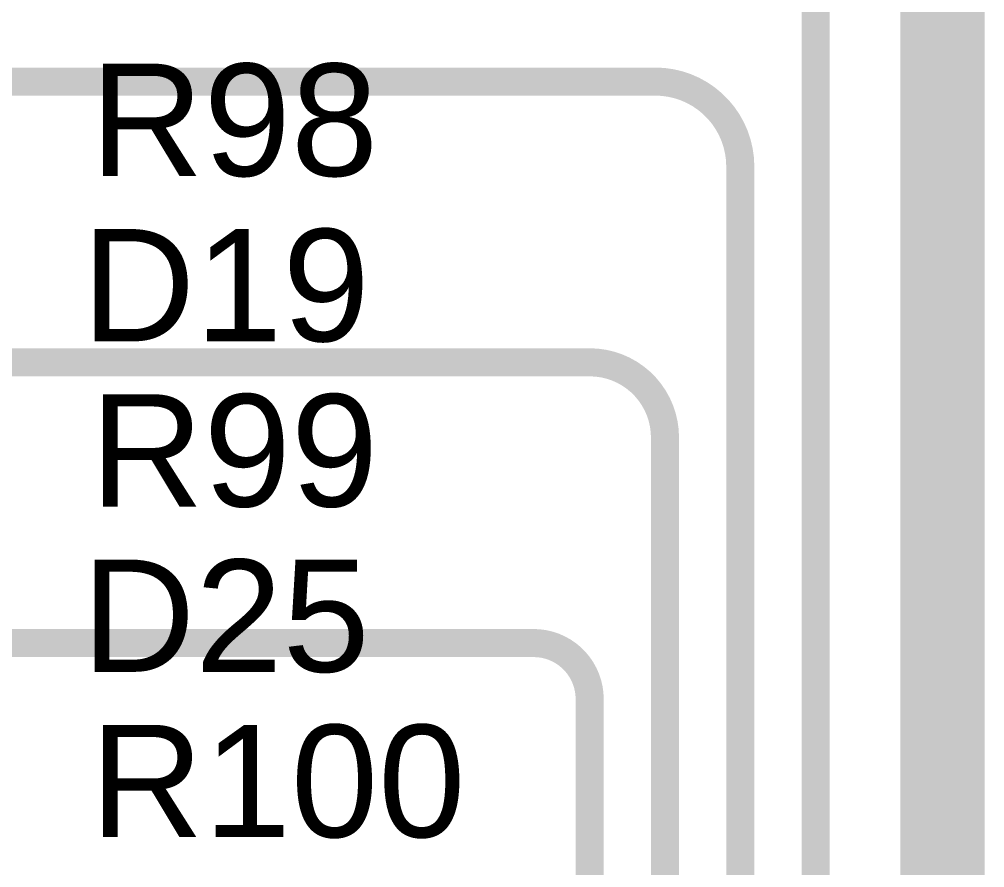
# Model space of a CAD drawing. Header units: inches. Extents: x 24 to 500, y 68 to 269.
# Drawn here: x 256.83 to 265.56, y 143.96 to 151.63 of the extents above; entities that cross this region are included whole.
import ezdxf

# ---------------------------------------------------------------- set-up
doc = ezdxf.new("R2010")
doc.units = ezdxf.units.IN
doc.layers.add('Top Layer', color=1, linetype='Continuous')
doc.layers.add('Top Overlay', color=2, linetype='Continuous')
doc.styles.add('Arial', font='', dxfattribs={"height": 0.2})
doc.styles.get('Arial').set_extended_font_data('Arial')

msp = doc.modelspace()

# ---------------------------------------------------------------- linework, layer by layer
at = {"layer": 'Top Layer'}
for points in [[(265.176, 103.6574, 0.762, 0.762, 0), (265.176, 160.401, 0.762, 0.762, 0)], [(264.028, 142.5545, 0.254, 0.254, 0), (264.028, 152.7942, 0.254, 0.254, 0)], [(256.1733, 151.0683, 0.254, 0.254, 0), (262.5782, 151.0683, 0.254, 0.254, 0)], [(262.5782, 151.0683, 0.254, 0.254, -0.414214), (263.347, 150.2996, 0.254, 0.254, 0)], [(263.347, 141.8704, 0.254, 0.254, 0), (263.347, 150.2996, 0.254, 0.254, 0)], [(256.1733, 148.5283, 0.254, 0.254, 0), (261.9861, 148.5283, 0.254, 0.254, 0)], [(261.9861, 148.5283, 0.254, 0.254, -0.414214), (262.666, 147.8484, 0.254, 0.254, 0)], [(262.666, 141.1862, 0.254, 0.254, 0), (262.666, 147.8484, 0.254, 0.254, 0)], [(256.1733, 145.9883, 0.254, 0.254, 0), (261.4785, 145.9883, 0.254, 0.254, 0)], [(261.4785, 145.9883, 0.254, 0.254, -0.414214), (261.985, 145.4818, 0.254, 0.254, 0)], [(261.985, 140.502, 0.254, 0.254, 0), (261.985, 145.4818, 0.254, 0.254, 0)]]:
    msp.add_lwpolyline(points, format="xyseb", dxfattribs=at)
for points in [[(262.5147, 151.0683, 0.127, 0.127, 1), (262.6417, 151.0683, 0.127, 0.127, 1)], [(262.5147, 151.0683, 0.127, 0.127, 1), (262.6417, 151.0683, 0.127, 0.127, 1)], [(263.2835, 150.2996, 0.127, 0.127, 1), (263.4105, 150.2996, 0.127, 0.127, 1)], [(263.2835, 150.2996, 0.127, 0.127, 1), (263.4105, 150.2996, 0.127, 0.127, 1)], [(261.9226, 148.5283, 0.127, 0.127, 1), (262.0496, 148.5283, 0.127, 0.127, 1)], [(261.9226, 148.5283, 0.127, 0.127, 1), (262.0496, 148.5283, 0.127, 0.127, 1)], [(262.6025, 147.8484, 0.127, 0.127, 1), (262.7295, 147.8484, 0.127, 0.127, 1)], [(262.6025, 147.8484, 0.127, 0.127, 1), (262.7295, 147.8484, 0.127, 0.127, 1)], [(261.415, 145.9883, 0.127, 0.127, 1), (261.542, 145.9883, 0.127, 0.127, 1)], [(261.415, 145.9883, 0.127, 0.127, 1), (261.542, 145.9883, 0.127, 0.127, 1)], [(261.9215, 145.4818, 0.127, 0.127, 1), (262.0485, 145.4818, 0.127, 0.127, 1)], [(261.9215, 145.4818, 0.127, 0.127, 1), (262.0485, 145.4818, 0.127, 0.127, 1)]]:
    msp.add_lwpolyline(points, format="xyseb", close=True, dxfattribs=at)

# ---------------------------------------------------------------- texts
at = {"layer": 'Top Overlay', "style": 'Arial'}
for s, p in [('R98', (257.4692, 150.2141)), ('D19', (257.393, 148.7186)), ('R99', (257.4692, 147.2232)), ('D25', (257.393, 145.7277)), ('R100', (257.4692, 144.2322))]:
    msp.add_text(s, height=1.016, dxfattribs=at).set_placement(p)

doc.saveas('drawing.dxf')
